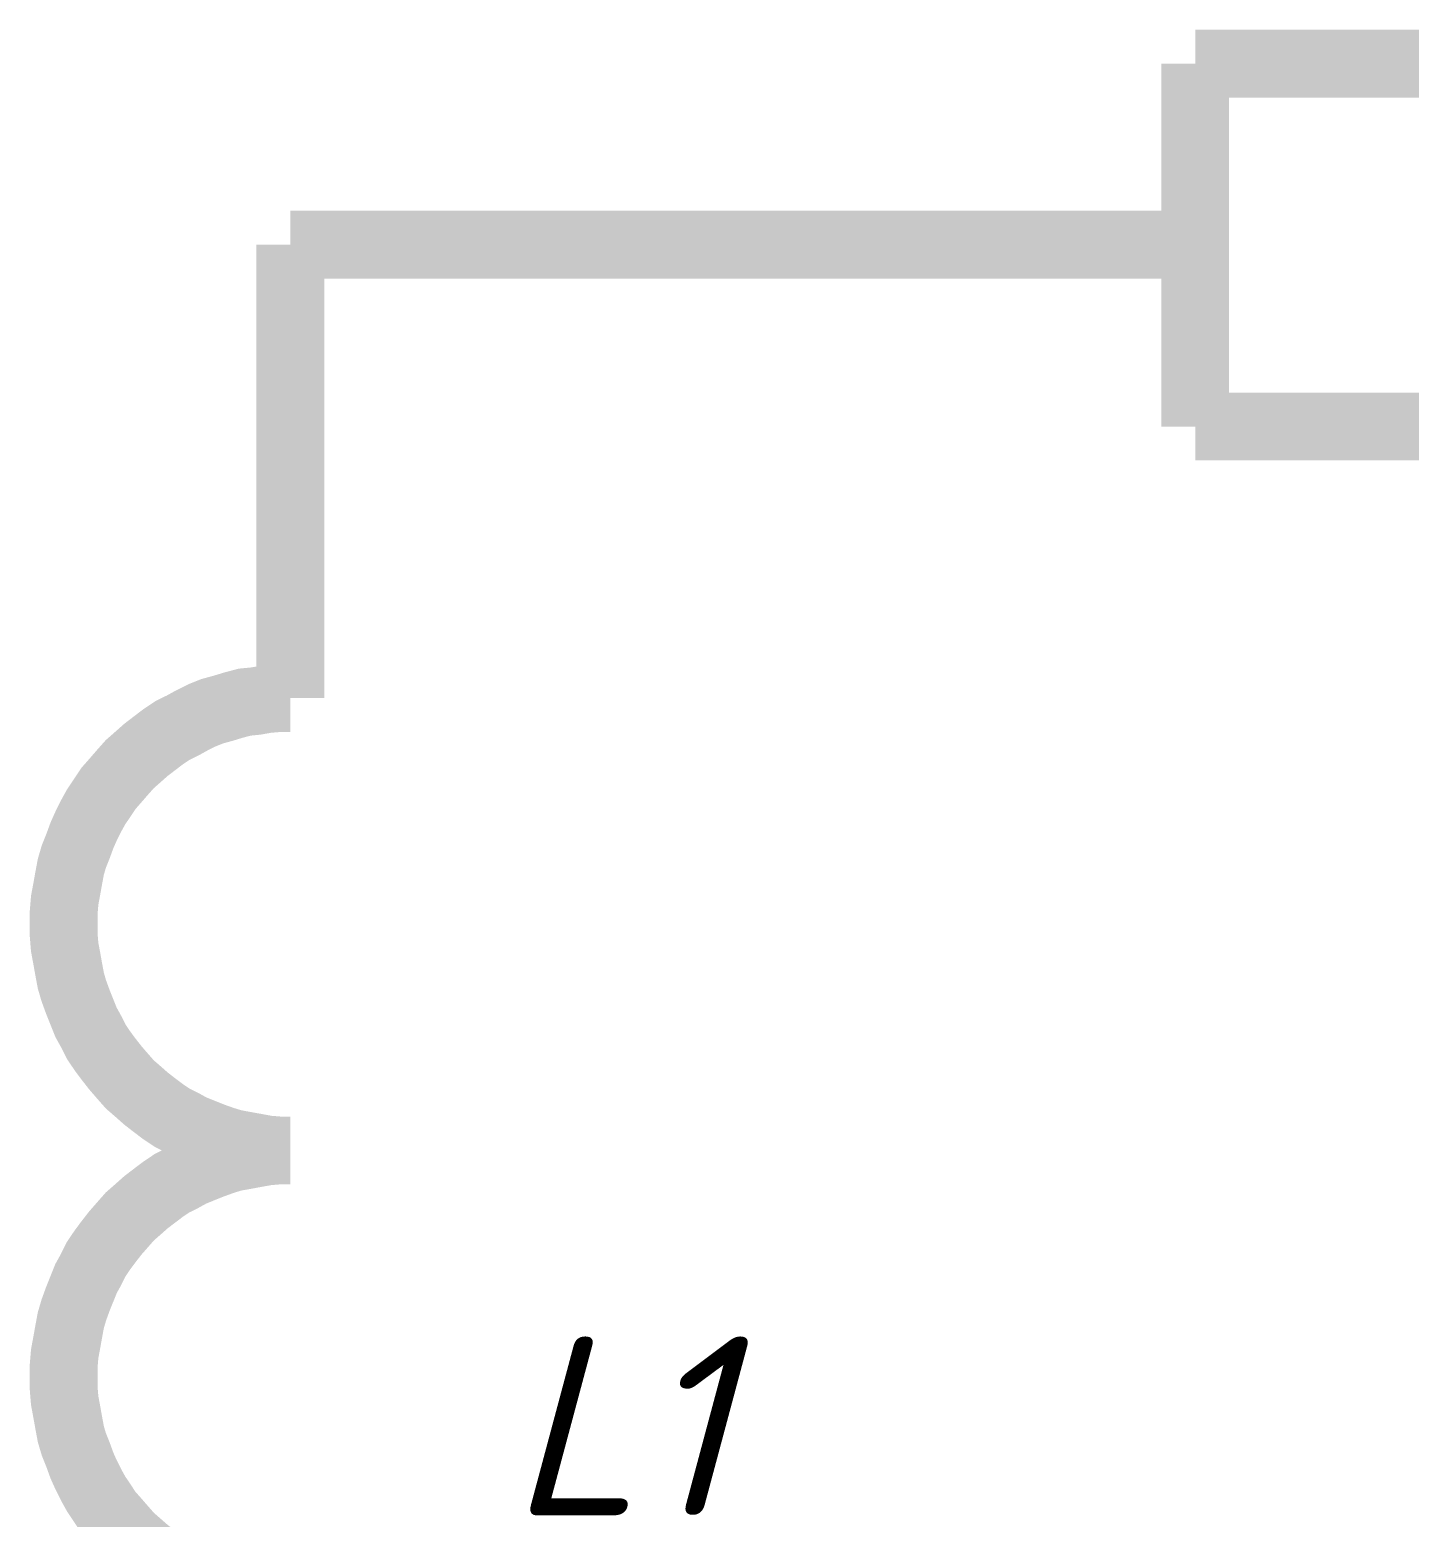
# Model space of a CAD drawing. Header units: inches. Extents: x 0 to 841, y 0 to 594.
# Drawn here: x 44.65 to 59.89, y 273.44 to 289.87 of the extents above; entities that cross this region are included whole.
import ezdxf

# ---------------------------------------------------------------- set-up
doc = ezdxf.new("R2010")
doc.units = ezdxf.units.IN
doc.layers.add('Sheet', color=255, linetype='Continuous')
doc.styles.get("Standard").update_dxf_attribs({"font": 'isocpeui.ttf'})

msp = doc.modelspace()

# ---------------------------------------------------------------- linework, layer by layer
at = {"layer": 'Sheet'}
for points in [[(67.531, 289.499, 0.749, 0.749, 0), (57.526, 289.499, 0.749, 0.749, 0)], [(57.526, 289.499, 0.749, 0.749, 0), (57.526, 285.49, 0.749, 0.749, 0)], [(47.532, 282.491, 0.749, 0.749, 0), (47.532, 287.5, 0.749, 0.749, 0)], [(47.532, 287.5, 0.749, 0.749, 0), (52.529, 287.5, 0.749, 0.749, 0)], [(57.526, 287.5, 0.749, 0.749, 0), (52.529, 287.5, 0.749, 0.749, 0)], [(47.532, 282.491, 0.3, 0.3, 0), (47.532, 287.5, 0.3, 0.3, 0)], [(57.526, 287.5, 0.3, 0.3, 0), (52.529, 287.5, 0.3, 0.3, 0)], [(57.526, 285.49, 0.749, 0.749, 0), (67.531, 285.49, 0.749, 0.749, 0)], [(47.532, 282.491, 0.749, 0.749, 0), (47.408, 282.491, 0.749, 0.749, 0), (47.274, 282.48, 0.749, 0.749, 0), (47.15, 282.458, 0.749, 0.749, 0), (47.027, 282.446, 0.749, 0.749, 0), (46.903, 282.413, 0.749, 0.749, 0), (46.791, 282.379, 0.749, 0.749, 0), (46.667, 282.345, 0.749, 0.749, 0), (46.555, 282.3, 0.749, 0.749, 0), (46.443, 282.244, 0.749, 0.749, 0), (46.342, 282.188, 0.749, 0.749, 0), (46.229, 282.132, 0.749, 0.749, 0), (46.128, 282.065, 0.749, 0.749, 0), (46.039, 281.997, 0.749, 0.749, 0), (45.937, 281.919, 0.749, 0.749, 0), (45.848, 281.84, 0.749, 0.749, 0), (45.758, 281.761, 0.749, 0.749, 0), (45.679, 281.672, 0.749, 0.749, 0), (45.601, 281.582, 0.749, 0.749, 0), (45.522, 281.492, 0.749, 0.749, 0), (45.455, 281.391, 0.749, 0.749, 0), (45.387, 281.29, 0.749, 0.749, 0), (45.331, 281.189, 0.749, 0.749, 0), (45.275, 281.076, 0.749, 0.749, 0), (45.23, 280.975, 0.749, 0.749, 0), (45.185, 280.852, 0.749, 0.749, 0), (45.14, 280.74, 0.749, 0.749, 0), (45.107, 280.627, 0.749, 0.749, 0), (45.084, 280.504, 0.749, 0.749, 0), (45.062, 280.38, 0.749, 0.749, 0), (45.039, 280.257, 0.749, 0.749, 0), (45.028, 280.122, 0.749, 0.749, 0), (45.028, 279.998, 0.749, 0.749, 0)], [(45.028, 279.998, 0.749, 0.749, 0), (45.028, 279.875, 0.749, 0.749, 0), (45.039, 279.74, 0.749, 0.749, 0), (45.062, 279.617, 0.749, 0.749, 0), (45.084, 279.493, 0.749, 0.749, 0), (45.107, 279.37, 0.749, 0.749, 0), (45.14, 279.257, 0.749, 0.749, 0), (45.185, 279.134, 0.749, 0.749, 0), (45.23, 279.021, 0.749, 0.749, 0), (45.275, 278.909, 0.749, 0.749, 0), (45.331, 278.808, 0.749, 0.749, 0), (45.387, 278.696, 0.749, 0.749, 0), (45.455, 278.595, 0.749, 0.749, 0), (45.522, 278.505, 0.749, 0.749, 0), (45.601, 278.404, 0.749, 0.749, 0), (45.679, 278.314, 0.749, 0.749, 0), (45.758, 278.224, 0.749, 0.749, 0), (45.848, 278.146, 0.749, 0.749, 0), (45.937, 278.067, 0.749, 0.749, 0), (46.039, 277.988, 0.749, 0.749, 0), (46.128, 277.921, 0.749, 0.749, 0), (46.229, 277.854, 0.749, 0.749, 0), (46.342, 277.797, 0.749, 0.749, 0), (46.443, 277.741, 0.749, 0.749, 0), (46.555, 277.696, 0.749, 0.749, 0), (46.667, 277.651, 0.749, 0.749, 0), (46.791, 277.607, 0.749, 0.749, 0), (46.903, 277.573, 0.749, 0.749, 0), (47.027, 277.55, 0.749, 0.749, 0), (47.15, 277.528, 0.749, 0.749, 0), (47.274, 277.505, 0.749, 0.749, 0), (47.408, 277.494, 0.749, 0.749, 0), (47.532, 277.494, 0.749, 0.749, 0)], [(47.532, 277.494, 0.749, 0.749, 0), (47.408, 277.494, 0.749, 0.749, 0), (47.274, 277.483, 0.749, 0.749, 0), (47.15, 277.461, 0.749, 0.749, 0), (47.027, 277.438, 0.749, 0.749, 0), (46.903, 277.416, 0.749, 0.749, 0), (46.791, 277.382, 0.749, 0.749, 0), (46.667, 277.337, 0.749, 0.749, 0), (46.555, 277.292, 0.749, 0.749, 0), (46.443, 277.247, 0.749, 0.749, 0), (46.342, 277.191, 0.749, 0.749, 0), (46.229, 277.135, 0.749, 0.749, 0), (46.128, 277.067, 0.749, 0.749, 0), (46.039, 277, 0.749, 0.749, 0), (45.937, 276.922, 0.749, 0.749, 0), (45.848, 276.843, 0.749, 0.749, 0), (45.758, 276.764, 0.749, 0.749, 0), (45.679, 276.674, 0.749, 0.749, 0), (45.601, 276.585, 0.749, 0.749, 0), (45.522, 276.484, 0.749, 0.749, 0), (45.455, 276.394, 0.749, 0.749, 0), (45.387, 276.293, 0.749, 0.749, 0), (45.331, 276.18, 0.749, 0.749, 0), (45.275, 276.079, 0.749, 0.749, 0), (45.23, 275.967, 0.749, 0.749, 0), (45.185, 275.855, 0.749, 0.749, 0), (45.14, 275.731, 0.749, 0.749, 0), (45.107, 275.619, 0.749, 0.749, 0), (45.084, 275.495, 0.749, 0.749, 0), (45.062, 275.372, 0.749, 0.749, 0), (45.039, 275.248, 0.749, 0.749, 0), (45.028, 275.114, 0.749, 0.749, 0), (45.028, 274.99, 0.749, 0.749, 0)], [(45.028, 274.99, 0.749, 0.749, 0), (45.028, 274.866, 0.749, 0.749, 0), (45.039, 274.732, 0.749, 0.749, 0), (45.062, 274.608, 0.749, 0.749, 0), (45.084, 274.485, 0.749, 0.749, 0), (45.107, 274.361, 0.749, 0.749, 0), (45.14, 274.249, 0.749, 0.749, 0), (45.185, 274.137, 0.749, 0.749, 0), (45.23, 274.013, 0.749, 0.749, 0), (45.275, 273.912, 0.749, 0.749, 0), (45.331, 273.8, 0.749, 0.749, 0), (45.387, 273.699, 0.749, 0.749, 0), (45.455, 273.598, 0.749, 0.749, 0), (45.522, 273.496, 0.749, 0.749, 0), (45.601, 273.407, 0.749, 0.749, 0), (45.679, 273.317, 0.749, 0.749, 0), (45.758, 273.227, 0.749, 0.749, 0), (45.848, 273.148, 0.749, 0.749, 0), (45.937, 273.07, 0.749, 0.749, 0), (46.039, 272.991, 0.749, 0.749, 0)]]:
    msp.add_lwpolyline(points, format="xyseb", dxfattribs=at)

# ---------------------------------------------------------------- texts
msp.add_text('L1', height=1.9764, dxfattribs=at).set_placement((49.946, 273.463))

doc.saveas('drawing.dxf')
